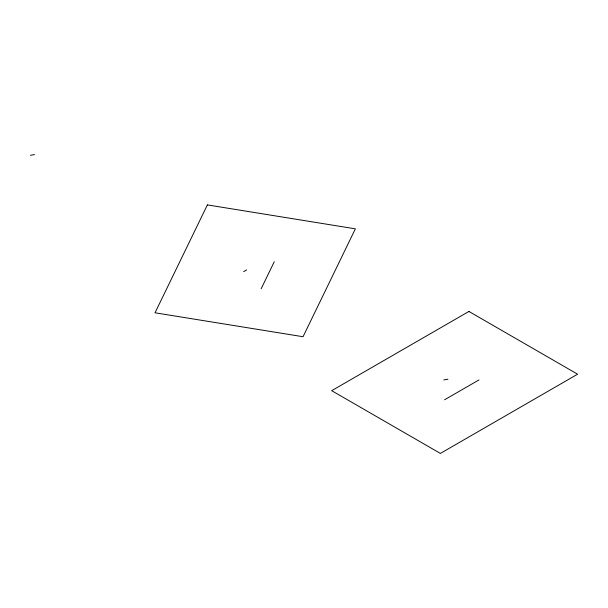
<?xml version="1.0" encoding="UTF-8"?>
<svg xmlns="http://www.w3.org/2000/svg" width="608" height="608" viewBox="0 0 608 608"><rect width="100%" height="100%" fill="white"/><g stroke="black" fill="none" stroke-linecap="round" stroke-linejoin="round"><path stroke-width="0.91" d="M261.151 288.785L274.269 261.736M243.61 271.677L246.62 269.929M444.577 399.783L478.975 379.924M30.4 155.298L34.504 154.576M443.81 379.909L447.921 379.232M207.374 204.904L155.032 312.793L303.042 336.726L355.376 228.836L207.374 204.904M468.92 311.448L331.694 390.678L440.374 453.424L577.6 374.201L468.92 311.448"/></g></svg>
